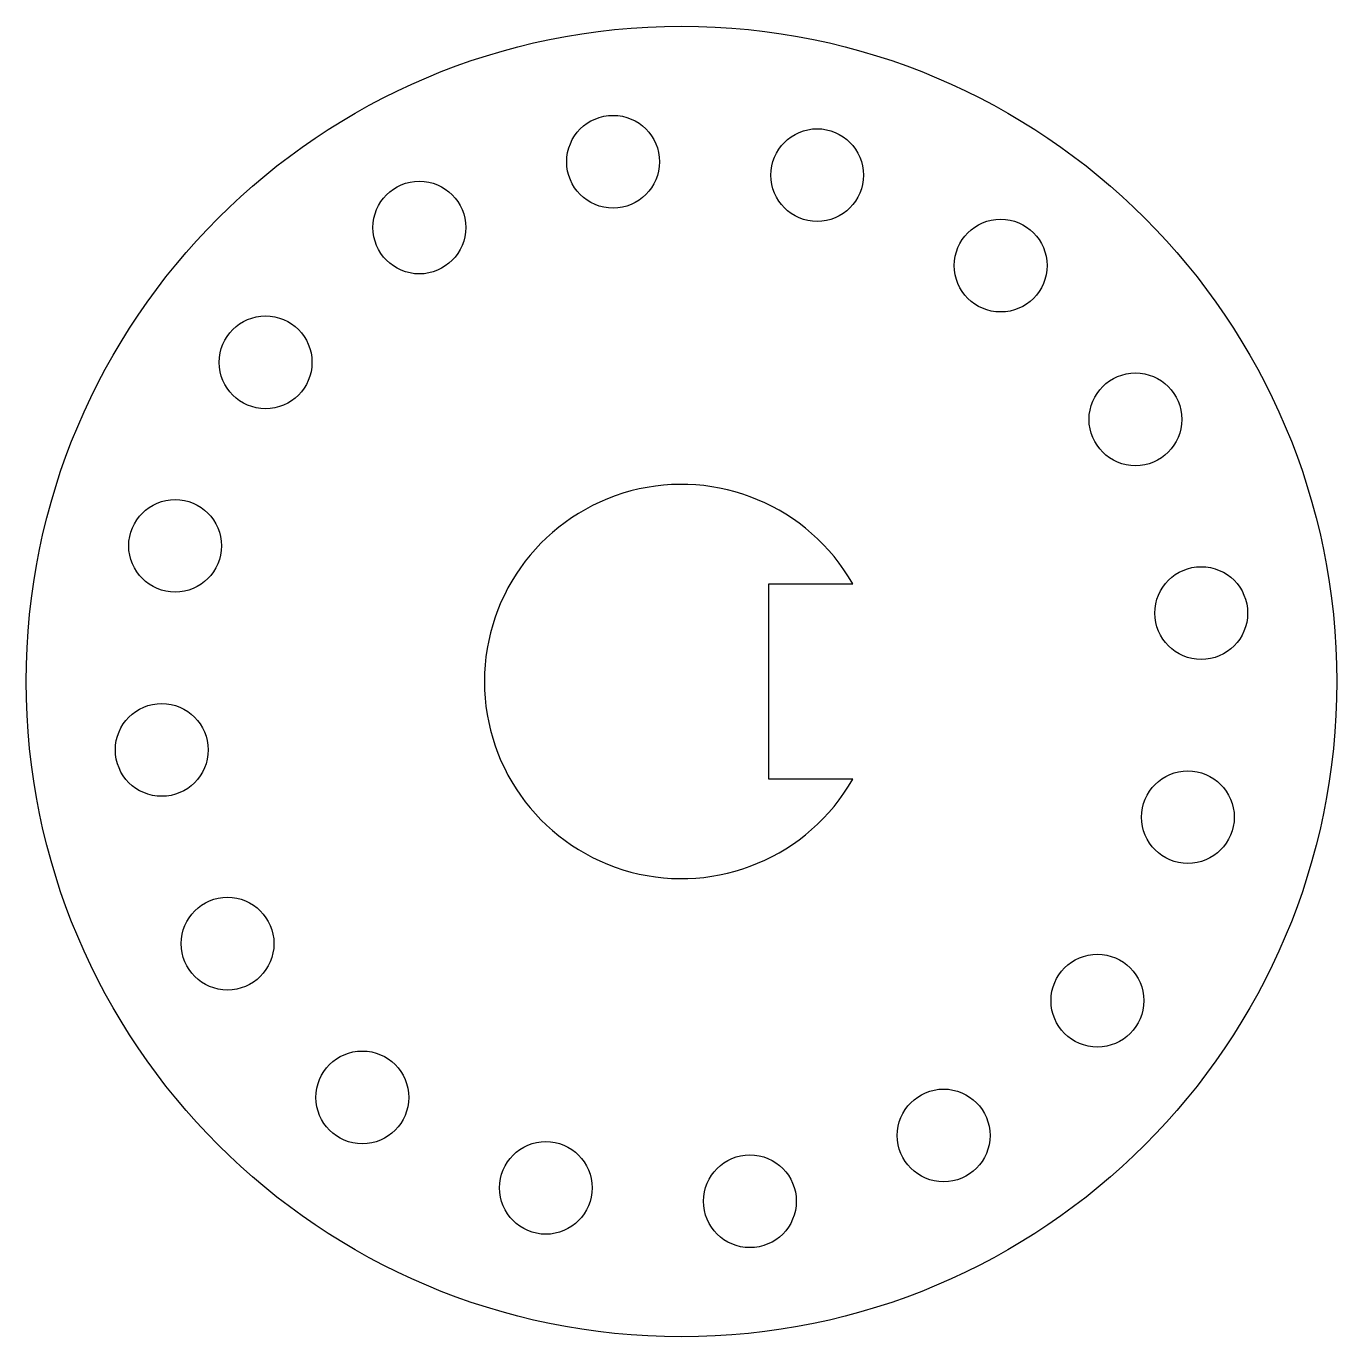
# Model space of a CAD drawing. Header units: inches. Extents: x -1.25 to 1.25, y -1.25 to 1.25.
import ezdxf

# ---------------------------------------------------------------- set-up
doc = ezdxf.new("R2010")
doc.units = ezdxf.units.IN
doc.header["$MEASUREMENT"] = 0

msp = doc.modelspace()

# ---------------------------------------------------------------- linework, layer by layer
at = {"linetype": 'Continuous', "lineweight": 25}
for p, q in [((0.1666, 0.1862), (0.3266, 0.1862)), ((0.1666, -0.1862), (0.1666, 0.1862)), ((0.3266, -0.1862), (0.1666, -0.1862))]:
    msp.add_line(p, q, dxfattribs=at)
for centre, radius in [((0, 0), 1.25), ((-0.1305, 0.9914), 0.0885), ((0.2588, 0.9659), 0.0885), ((-0.5, 0.866), 0.0885), ((0.6088, 0.7934), 0.0885), ((-0.7934, 0.6088), 0.0885), ((0.866, 0.5), 0.0885), ((-0.9659, 0.2588), 0.0885), ((0.9914, 0.1305), 0.0885), ((-0.9914, -0.1305), 0.0885), ((0.9659, -0.2588), 0.0885), ((-0.866, -0.5), 0.0885), ((0.7934, -0.6088), 0.0885), ((-0.6088, -0.7934), 0.0885), ((0.5, -0.866), 0.0885), ((-0.2588, -0.9659), 0.0885), ((0.1305, -0.9914), 0.0885)]:
    msp.add_circle(centre, radius, dxfattribs=at)
msp.add_arc((0, 0), 0.376, 29.6926, 330.3074, dxfattribs=at)

doc.saveas('drawing.dxf')
